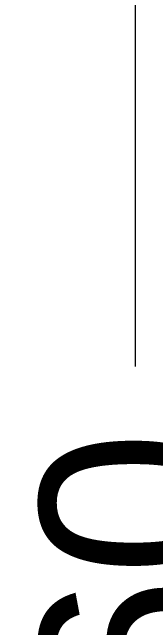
# Model space of a CAD drawing. Header units: metres. Extents: x -355 to 973, y -73 to 238.
# Drawn here: x 688.939 to 689.092, y 100.21 to 100.866 of the extents above; entities that cross this region are included whole.
import ezdxf

# ---------------------------------------------------------------- set-up
doc = ezdxf.new("R2010")
doc.units = ezdxf.units.M
doc.header["$LTSCALE"] = 3
doc.header["$MEASUREMENT"] = 0
doc.styles.get("Standard").update_dxf_attribs({"font": 'arial.ttf'})
doc.dimstyles.new('ahmad', dxfattribs={"dimtxt": 0.2, "dimasz": 0.1375, "dimexe": 0, "dimexo": 0.0625, "dimgap": 0.09, "dimtad": 0, "dimzin": 0, "dimdsep": 46, "dimtxsty": 'Standard', "dimblk": 'OBLIQUE', "dimcen": 0.09, "dimclrd": 245, "dimclrt": 61, "dimadec": 0, "dimazin": 0, "dimtfac": 1, "dimtofl": 0, "dimtmove": 0, "dimatfit": 3, "dimldrblk": 'OBLIQUE', "dimfxl": 0, "dimfxlon": 1, "dimtolj": 1, "dimtzin": 0, "dimlwd": 13, "dimarcsym": 0})

# ---------------------------------------------------------------- blocks, each defined once
blk = doc.blocks.new('_Oblique')
at = {"color": 0, "linetype": 'ByBlock', "lineweight": -2}
blk.add_line((-0.5, -0.5), (0.5, 0.5), dxfattribs=at)
blk = doc.blocks.new('*D487')
at = {"color": 245, "lineweight": 13, "transparency": 16777216}
for p, q in [((689.06983, 100.94837), (689.06983, 100.48837)), ((689.06983, 99.34837), (689.06983, 99.80837))]:
    blk.add_line(p, q, dxfattribs=at)
at = {"layer": 'Defpoints', "color": 0, "transparency": 16777216}
for p in [(689.15779, 100.94837), (689.06983, 99.34837), (689.15779, 99.34837)]:
    blk.add_point(p, dxfattribs=at)
at = {"color": 245, "lineweight": 13, "transparency": 16777216, "xscale": 0.1375, "yscale": 0.1375, "zscale": 0.1375}
for p, rotation in [((689.06983, 100.94837), 90), ((689.06983, 99.34837), 270)]:
    blk.add_blockref('_Oblique', p, dxfattribs=dict(at, rotation=rotation))
at = {"color": 61, "transparency": 16777216, "insert": (689.06983, 100.14837), "char_height": 0.2, "attachment_point": 5, "rotation": 90}
blk.add_mtext('\\A1;1.60', dxfattribs=at)

msp = doc.modelspace()

# ---------------------------------------------------------------- dimensions: what is measured, and where the dimension line sits
dim = msp.add_linear_dim(base=(689.06983, 99.34837), p1=(689.15779, 100.94837), p2=(689.15779, 99.34837), angle=270, dimstyle='ahmad')
dim.commit()
dim.dimension.update_dxf_attribs({"geometry": '*D487', "text_midpoint": (689.06983, 100.14837)})

doc.saveas('drawing.dxf')
